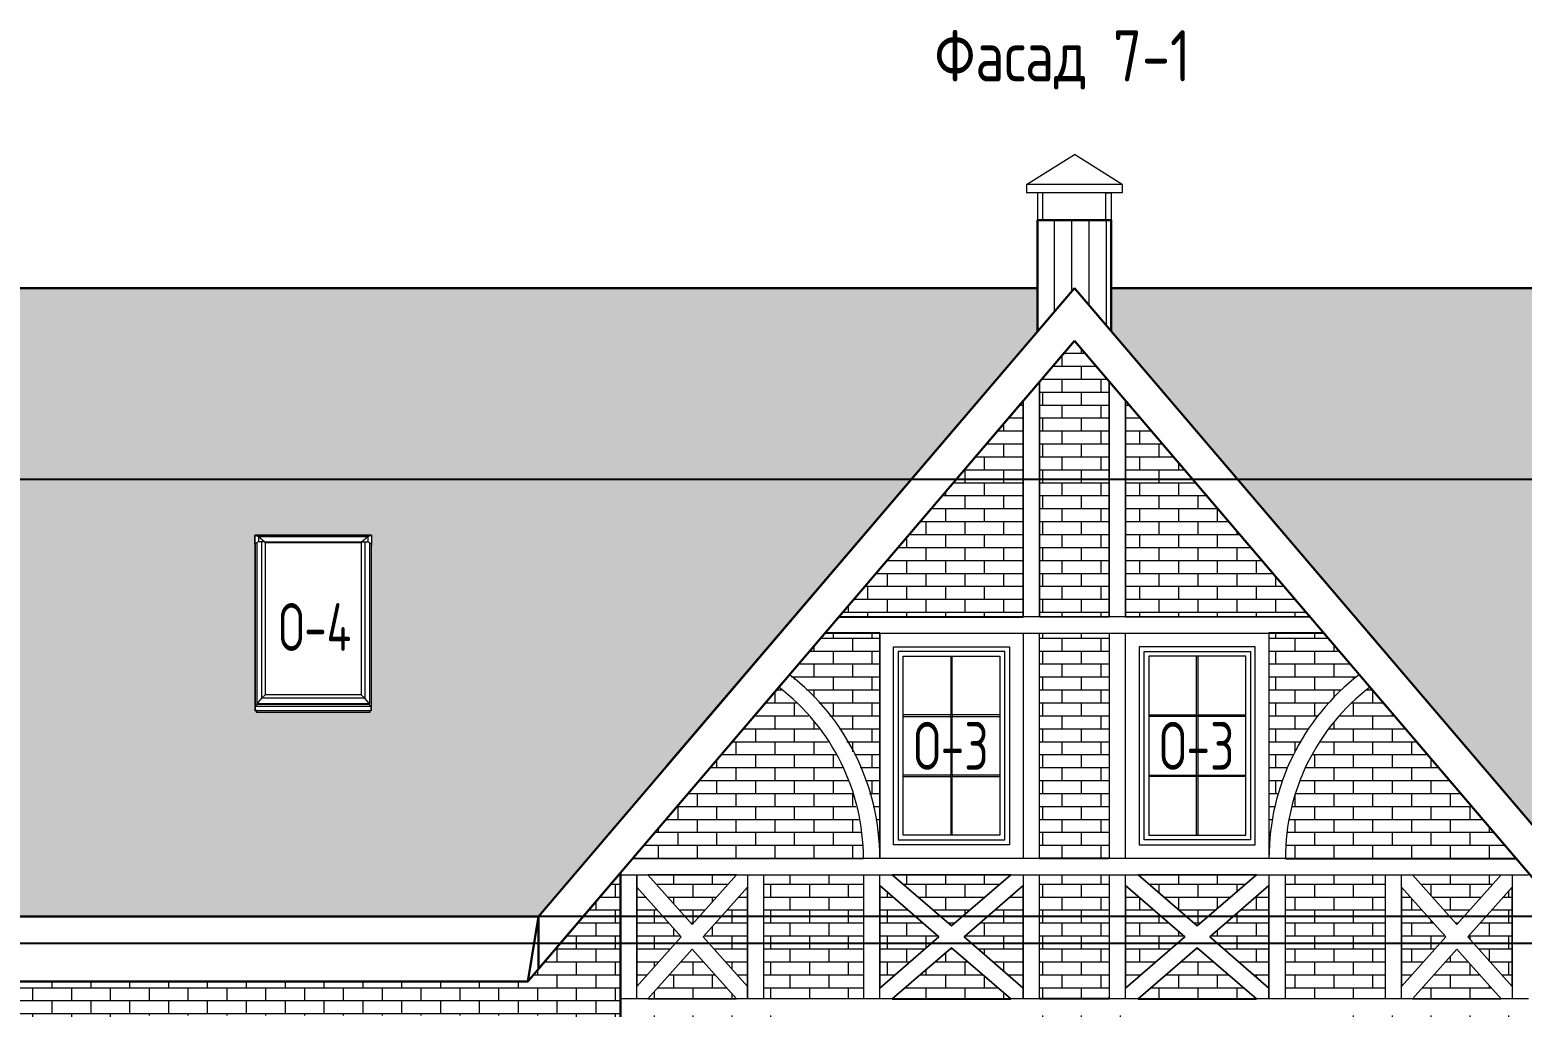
# Model space of a CAD drawing. Header units: millimetres. Extents: x -56498 to 234605, y -296269 to -29969.
# Drawn here: x 164834 to 175763, y -189282 to -182123 of the extents above; entities that cross this region are included whole.
import ezdxf
from ezdxf.enums import TextEntityAlignment as Align

# ---------------------------------------------------------------- set-up
doc = ezdxf.new("R2010")
doc.units = ezdxf.units.MM
doc.header["$LTSCALE"] = 100
for name, color, linetype, lineweight in [('0.3', 7, 'Continuous', 30), ('Примітки 0.09', 200, 'Continuous', 9), ('Тонкі 0.18', 142, 'Continuous', 18), ('Штрихування 0.09', 253, 'Continuous', 9)]:
    doc.layers.add(name, color=color, linetype=linetype, lineweight=lineweight)
doc.layers.add('ViewPorts', color=240, linetype='Continuous', plot=False)
doc.styles.add('SPDS', font='SPDS.shx', dxfattribs={"width": 0.9})
pattern_1 = [(0, (15, -59400), (125, 200), [220, -30]), (0, (15, -59385), (125, 200), [220, -30]), (90, (235, -59400), (-125, 200), [200, -200]), (90, (265, -59400), (-125, 200), [200, -200])]
pattern_2 = [(0, (0, -59400), (0, 94.83852), []), (90, (0, -59400), (-142.24, 94.83852), [94.83852, -94.83852])]

msp = doc.modelspace()

# ---------------------------------------------------------------- hatches: boundary and pattern name
at = {"layer": 'Штрихування 0.09', "ltscale": 0.75}
h = msp.add_hatch(dxfattribs=at)
h.set_pattern_fill('ANSI31', color=256, scale=40, angle=45, style=0)
h.set_pattern_definition([(90, (0, -59400), (-127, 2e-14), [])])
h.paths.add_polyline_path([(172754.128, -183516.629), (172714.128, -183516.629), (172214.128, -183516.629), (172214.128, -184333.064), (172484.128, -184016.629), (172754.128, -184333.061)])
h = msp.add_hatch(dxfattribs=at)
h.set_pattern_fill('SQSHNGLE', color=256, scale=500, style=0, pattern_type=2)
h.set_pattern_definition(pattern_1)
h.paths.add_polyline_path([(166484.132, -185886.868), (166482.181, -185887.889), (166482.181, -185824.836), (166909.171, -185824.836), (166909.171, -184016.629), (163834.182, -184016.629), (163834.182, -185824.836), (164261.127, -185824.836), (164261.127, -185887.889), (164259.177, -185886.866), (164259.177, -187079.927), (164259.177, -187123.222), (163834.182, -187123.222), (163834.182, -188616.656), (166909.171, -188616.656), (166909.171, -187123.222), (166484.132, -187123.222), (166484.132, -187079.927)])
h.paths.add_polyline_path([(163834.182, -184016.629), (161059.171, -184016.629), (161059.171, -188616.656), (163834.182, -188616.656), (163834.182, -187123.222), (163409.166, -187123.222), (163409.166, -187079.927), (163409.166, -185886.846), (163407.162, -185887.889), (163407.162, -185824.836), (163834.182, -185824.836)])
h.paths.add_polyline_path([(172214.128, -184333.064), (172214.128, -184016.629), (166909.171, -184016.629), (166909.171, -185824.836), (167336.161, -185824.836), (167336.161, -185887.889), (167334.135, -185886.846), (167334.135, -187079.927), (167334.135, -187123.222), (166909.171, -187123.222), (166909.171, -188616.656), (168559.166, -188616.656), (169496.961, -187517.534)])
h = msp.add_hatch(dxfattribs=at)
h.set_pattern_fill('SQSHNGLE', color=256, scale=500, style=0, pattern_type=2)
h.set_pattern_definition(pattern_1)
h.paths.add_polyline_path([(183909.124, -184016.629), (181134.12, -184016.629), (181134.12, -185824.836), (181561.11, -185824.836), (181561.11, -185887.889), (181559.159, -185886.866), (181559.159, -187079.927), (181559.159, -187110.766), (181549.104, -187110.766), (181549.104, -187123.222), (181134.12, -187123.222), (181134.12, -188616.656), (183909.124, -188616.656)])
h.paths.add_polyline_path([(181134.12, -184016.629), (178059.161, -184016.629), (178059.161, -185824.836), (178486.151, -185824.836), (178486.151, -185887.889), (178484.125, -185886.846), (178484.125, -187079.927), (178484.125, -187110.766), (178474.145, -187110.766), (178474.145, -187123.222), (178059.161, -187123.222), (178059.161, -188616.656), (181134.12, -188616.656), (181134.12, -187123.222), (180719.135, -187123.222), (180719.135, -187110.766), (180709.155, -187110.766), (180709.155, -187079.927), (180709.155, -185886.846), (180707.129, -185887.889), (180707.129, -185824.836), (181134.12, -185824.836)])
h.paths.add_polyline_path([(178059.161, -184016.629), (172754.128, -184016.629), (172754.128, -184333.061), (176409.166, -188616.656), (178059.161, -188616.656), (178059.161, -187123.222), (177644.176, -187123.222), (177644.176, -187110.766), (177634.122, -187110.766), (177634.122, -187079.927), (177634.122, -185886.866), (177632.171, -185887.889), (177632.171, -185824.836), (178059.161, -185824.836)])
h = msp.add_hatch(dxfattribs=at)
h.set_pattern_fill('AR-BRSTD', color=256, scale=1.4, style=0)
h.set_pattern_definition(pattern_2)
h.paths.add_polyline_path([(172859.156, -184841.308), (172859.156, -186421.625), (174207.583, -186421.625)])
h.paths.add_polyline_path([(172739.174, -184700.693), (172484.128, -184401.786), (172229.158, -184700.638), (172229.158, -186421.625), (172739.174, -186421.625)])
h.paths.add_polyline_path([(172109.176, -184841.277), (170760.711, -186421.625), (172109.176, -186421.625)])
h.paths.add_polyline_path([(172739.174, -186541.629), (172229.158, -186541.629), (172229.158, -188191.654), (172739.174, -188191.654)])
h = msp.add_hatch(dxfattribs=at)
h.set_pattern_fill('AR-BRSTD', color=256, scale=1.4, style=0)
h.set_pattern_definition([(180, (344963.3, -59400), (0, 94.83852), []), (90, (344963.3, -59400), (142.24, 94.83852), [94.83852, -94.83852])])
h.paths.add_polyline_path([(169245.442, -188191.654), (170315.326, -186937.734), (170411.836, -187017.973), (170481.961, -187085.169), (170580.623, -187195.621), (170647.933, -187284.746), (170736.345, -187426.188), (170800.801, -187556.332), (170858.782, -187709.427), (170907.787, -187904.092), (170928.301, -188055.523), (170934.175, -188191.627)])
h.paths.add_polyline_path([(170393.327, -186846.34), (170653.335, -186541.621), (171054.175, -186541.621), (171054.175, -188191.654), (171050, -188072.568), (171035.964, -187943.479), (171016.677, -187836.569), (170953.918, -187616.503), (170885.536, -187453.494), (170758.518, -187233.682), (170658.955, -187101.98), (170562.357, -186995.791), (170478.139, -186916.329)])
h = msp.add_hatch(dxfattribs=at)
h.set_pattern_fill('AR-BRSTD', color=256, scale=1.4, style=0)
h.set_pattern_definition(pattern_2)
h.paths.add_polyline_path([(175717.863, -188191.654), (174647.979, -186937.734), (174551.468, -187017.973), (174481.344, -187085.169), (174382.681, -187195.621), (174315.372, -187284.746), (174226.96, -187426.188), (174162.504, -187556.332), (174104.523, -187709.427), (174055.518, -187904.092), (174035.004, -188055.523), (174029.129, -188191.627)])
h.paths.add_polyline_path([(174569.978, -186846.34), (174309.97, -186541.621), (173909.129, -186541.621), (173909.129, -188191.654), (173913.304, -188072.568), (173927.341, -187943.479), (173946.627, -187836.569), (174009.387, -187616.503), (174077.768, -187453.494), (174204.787, -187233.682), (174304.35, -187101.98), (174400.947, -186995.791), (174485.166, -186916.329)])
at = {"layer": 'Штрихування 0.09'}
msp.add_hatch(color=256, dxfattribs=at).paths.add_polyline_path([(173739.174, -187581.615), (173729.119, -187581.615), (173729.119, -187591.595), (173739.174, -187591.595), (173739.174, -187581.615)], flags=0)
at = {"layer": 'Штрихування 0.09', "ltscale": 0.75}
h = msp.add_hatch(dxfattribs=at)
h.set_pattern_fill('AR-BRSTD', color=256, scale=1.4, style=0)
h.set_pattern_definition(pattern_2)
h.paths.add_polyline_path([(165474.228, -190966.621), (165159.229, -190966.621), (165159.229, -191046.609), (165474.228, -191046.609)], flags=17)
h.paths.add_polyline_path([(165474.228, -191086.603), (165226.686, -191086.603), (165474.228, -191268.864)], flags=17)
h.paths.add_polyline_path([(165474.228, -191368.211), (165159.229, -191136.276), (165159.229, -191706.922), (165474.228, -191474.987)], flags=17)
h.paths.add_polyline_path([(165709.758, -191541.619), (165518.731, -191541.619), (165226.686, -191756.595), (166001.803, -191756.595)], flags=17)
h.paths.add_polyline_path([(166069.26, -191541.619), (165844.696, -191541.619), (166069.26, -191706.922)], flags=17)
h.paths.add_polyline_path([(166383.792, -191541.619), (166159.228, -191541.619), (166159.228, -191706.922)], flags=17)
h.paths.add_polyline_path([(166709.757, -191541.619), (166518.73, -191541.619), (166226.685, -191756.595), (167001.803, -191756.595)], flags=17)
h.paths.add_polyline_path([(167069.26, -191541.619), (166844.696, -191541.619), (167069.26, -191706.922)], flags=17)
h.paths.add_polyline_path([(165474.153, -189341.65), (167124.186, -189341.65), (168774.143, -189341.65), (168774.143, -190441.634), (169159.151, -190441.634), (169159.151, -189341.65), (169159.151, -189221.593), (169159.151, -188311.636), (169159.151, -188298.636), (168559.166, -189001.814), (168559.127, -189001.78), (168480.154, -189094.333), (161659.171, -189094.333), (161659.171, -190441.634), (163009.166, -190441.634), (163009.166, -189341.65), (164659.191, -189341.65), (164659.191, -190441.634), (165474.153, -190441.634)])
h.paths.add_polyline_path([(165474.153, -190441.634), (164659.191, -190441.634), (164659.191, -191541.619), (163009.166, -191541.619), (163009.166, -190441.634), (161659.171, -190441.634), (161659.171, -193366.634), (163009.166, -193366.634), (163009.166, -192541.618), (164659.191, -192541.618), (164659.191, -193366.634), (165474.153, -193366.634), (165474.153, -192541.618), (168774.143, -192541.618), (168774.143, -193366.634), (169159.151, -193366.634), (169159.151, -192066.595), (165009.206, -192066.595), (165009.206, -191816.598), (165059.206, -191816.598), (165059.206, -190966.621), (165049.226, -190966.621), (165049.226, -190926.627), (165474.153, -190926.627)])
h.paths.add_polyline_path([(169159.151, -193366.634), (168774.143, -193366.634), (168774.143, -194191.651), (165474.153, -194191.651), (165474.153, -193366.634), (164659.191, -193366.634), (164659.191, -194191.576), (164659.191, -194191.651), (163009.166, -194191.651), (163009.166, -193366.634), (161659.171, -193366.634), (161659.171, -195046.592), (169159.151, -195046.592)])
h.paths.add_polyline_path([(169159.151, -190441.634), (168774.143, -190441.634), (168774.143, -190926.627), (169159.151, -190926.627)])
h.paths.add_polyline_path([(169069.258, -190966.621), (168774.218, -190966.621), (168774.218, -191046.609), (169069.258, -191046.609)], flags=17)
h.paths.add_polyline_path([(169001.801, -191086.603), (168774.218, -191086.603), (168774.218, -191254.172)], flags=17)
h.paths.add_polyline_path([(169069.258, -191136.276), (168774.218, -191353.515), (168774.218, -191489.741), (169069.258, -191706.922)], flags=17)
h.paths.add_polyline_path([(168774.218, -191589.07), (168774.218, -191756.595), (169001.801, -191756.595)], flags=17)
h = msp.add_hatch(dxfattribs=at)
h.set_pattern_fill('AR-BRSTD', color=256, scale=1.4, style=0)
h.set_pattern_definition(pattern_2)
h.paths.add_polyline_path([(175689.124, -188401.829), (175364.445, -188766.652), (175689.124, -189131.4)])
h.paths.add_polyline_path([(175608.836, -188311.636), (174959.478, -188311.636), (175284.157, -188676.384)])
h.paths.add_polyline_path([(174879.115, -188401.829), (174879.115, -189131.4), (175203.794, -188766.652)])
h.paths.add_polyline_path([(175284.157, -188856.845), (174959.478, -189221.593), (175608.836, -189221.593)])
h.paths.add_polyline_path([(174759.133, -188311.636), (174029.111, -188311.636), (174029.111, -189221.593), (174759.133, -189221.593)])
h.paths.add_polyline_path([(173909.129, -188391.024), (173475.799, -188766.652), (173909.129, -189142.205)])
h.paths.add_polyline_path([(173384.18, -188846.04), (172950.775, -189221.593), (173817.511, -189221.593)])
h.paths.add_polyline_path([(172859.156, -188391.024), (172859.156, -189142.205), (173292.562, -188766.652)])
h.paths.add_polyline_path([(173817.511, -188311.636), (172950.775, -188311.636), (173384.18, -188687.189)])
h.paths.add_polyline_path([(172739.174, -188311.636), (172229.158, -188311.636), (172229.158, -189221.593), (172739.174, -189221.593)])
h.paths.add_polyline_path([(172109.176, -188391.024), (171675.77, -188766.652), (172109.176, -189142.205)])
h.paths.add_polyline_path([(172017.557, -188311.636), (171150.746, -188311.636), (171584.152, -188687.189)])
h.paths.add_polyline_path([(171492.533, -188766.652), (171059.127, -188391.024), (171059.127, -189142.205)])
h.paths.add_polyline_path([(171584.152, -188846.04), (171150.746, -189221.593), (172017.557, -189221.593)])
h.paths.add_polyline_path([(170939.146, -188311.636), (170209.124, -188311.636), (170209.124, -189221.593), (170939.146, -189221.593)])
h.paths.add_polyline_path([(170089.142, -188401.829), (169764.463, -188766.652), (170089.142, -189131.4)])
h.paths.add_polyline_path([(170008.854, -188311.636), (169359.496, -188311.636), (169684.175, -188676.384)])
h.paths.add_polyline_path([(169279.133, -188401.829), (169279.133, -189131.4), (169603.812, -188766.652)])
h.paths.add_polyline_path([(169684.175, -188856.845), (169359.496, -189221.593), (170008.854, -189221.593)])
h.paths.add_polyline_path([(172859.156, -189341.65), (172109.176, -189341.65), (172109.176, -190441.634), (172859.156, -190441.634)])
h.paths.add_polyline_path([(172859.156, -190441.634), (172109.176, -190441.634), (172109.176, -191541.619), (170459.143, -191541.619), (170459.143, -190441.634), (169159.151, -190441.634), (169159.151, -193366.634), (170459.143, -193366.634), (170459.143, -192541.618), (172109.176, -192541.618), (172109.176, -193366.634), (172859.156, -193366.634), (172859.156, -192541.618), (174509.114, -192541.618), (174509.114, -193366.634), (175809.181, -193366.634), (175809.181, -190441.634), (174509.114, -190441.634), (174509.114, -191541.619), (172859.156, -191541.619)])
h.paths.add_polyline_path([(175809.181, -189341.65), (174509.114, -189341.65), (174509.114, -190441.634), (175809.181, -190441.634)])
h.paths.add_polyline_path([(170459.143, -189341.65), (169159.151, -189341.65), (169159.151, -190441.634), (170459.143, -190441.634)])
h.paths.add_polyline_path([(175809.181, -193366.634), (174509.114, -193366.634), (174509.114, -194191.651), (172859.156, -194191.651), (172859.156, -193366.634), (172109.176, -193366.634), (172109.176, -194191.576), (172109.176, -194191.651), (170459.143, -194191.651), (170459.143, -193366.634), (169159.151, -193366.634), (169159.151, -195046.592), (175809.181, -195046.592)])

# ---------------------------------------------------------------- linework, layer by layer
for p, q in [((174783.144, -184016.629), (174994.82, -184016.629)), ((175076.533, -184016.629), (175288.209, -184016.629)), ((175369.998, -184016.629), (175556.461, -184016.629)), ((172109.176, -184841.277), (170760.711, -186421.625)), ((174207.621, -186421.625), (172859.156, -184841.277)), ((166482.181, -185824.836), (167336.161, -185824.836)), ((166484.132, -185886.846), (166482.181, -185887.889)), ((170760.711, -186421.625), (172109.176, -186421.625)), ((174610.487, -186508.658), (174473.097, -186347.647)), ((170658.287, -186541.621), (170424.476, -186815.704)), ((171059.127, -186541.621), (170658.287, -186541.621)), ((174309.97, -186541.621), (173909.129, -186541.621)), ((174543.856, -186815.704), (174309.97, -186541.621)), ((170346.589, -186906.985), (169250.394, -188191.654)), ((175717.863, -188191.654), (174621.743, -186906.985)), ((166494.187, -187110.766), (166484.132, -187110.766)), ((168559.166, -188616.656), (169496.961, -187517.534)), ((172734.147, -188191.654), (172229.158, -188191.654)), ((174029.111, -188191.654), (175717.863, -188191.654)), ((169159.151, -188298.58), (169159.151, -188311.636)), ((169159.151, -188311.636), (169159.151, -189221.593)), ((169159.151, -189221.593), (169159.151, -189341.65)), ((171150.746, -189221.593), (172017.557, -189221.593)), ((172734.147, -189221.593), (172229.158, -189221.593)), ((172736.923, -189216.641), (172734.147, -189216.641)), ((172739.174, -189221.593), (172734.147, -189221.593)), ((172739.174, -189216.641), (172736.923, -189216.641)), ((172950.775, -189221.593), (173817.511, -189221.593))]:
    msp.add_line(p, q)
at = {"layer": '0.3'}
for p, q in [((172214.128, -184016.629), (161059.171, -184016.629)), ((172214.128, -184016.629), (161059.171, -184016.629)), ((168559.166, -188616.656), (172484.128, -184016.629)), ((169496.961, -187517.534), (172484.128, -184016.629)), ((172484.128, -184016.629), (176409.166, -188616.656)), ((172484.128, -184016.629), (176409.166, -188616.656)), ((183909.124, -184016.629), (172754.128, -184016.629)), ((183909.124, -184016.629), (172754.128, -184016.629)), ((173022.659, -184016.629), (173234.334, -184016.629)), ((173316.048, -184016.629), (173527.724, -184016.629)), ((173609.512, -184016.629), (173821.113, -184016.629)), ((173902.902, -184016.629), (174114.577, -184016.629)), ((174196.291, -184016.629), (174407.966, -184016.629)), ((174489.755, -184016.629), (174701.43, -184016.629)), ((172484.128, -184401.786), (168559.166, -189001.814)), ((172484.128, -184401.786), (172229.158, -184700.638)), ((176409.166, -189001.814), (172484.128, -184401.786)), ((169159.151, -188298.58), (168480.154, -189094.333)), ((169159.151, -190926.627), (169159.151, -188298.58)), ((161059.171, -188616.656), (168559.166, -188616.656)), ((161059.171, -188616.656), (168559.166, -188616.656)), ((168480.154, -189094.333), (168559.166, -188616.656)), ((168559.166, -188616.656), (168559.166, -189001.814)), ((168480.154, -189094.333), (161059.171, -189094.333)), ((168480.154, -189094.333), (161659.171, -189094.333))]:
    msp.add_line(p, q, dxfattribs=at)
msp.add_lwpolyline([(172214.128, -184333.067), (172214.128, -183516.629), (172754.128, -183516.629), (172754.128, -184333.061)], dxfattribs=at)
at = {"layer": 'ViewPorts'}
for p, q in [((183309.139, -185416.592), (161634.184, -185416.592)), ((183309.139, -188616.592), (161634.184, -188616.592)), ((183309.139, -188816.592), (161634.184, -188816.592))]:
    msp.add_line(p, q, dxfattribs=at)
at = {"layer": 'Тонкі 0.18', "ltscale": 0.75}
for p, q in [((172134.128, -183256.629), (172484.128, -183035.612)), ((172834.128, -183256.629), (172484.128, -183035.612)), ((172834.128, -183256.629), (172134.128, -183256.629)), ((172134.128, -183256.629), (172134.128, -183316.629)), ((172834.128, -183256.629), (172834.128, -183316.629)), ((172834.128, -183316.629), (172134.128, -183316.629))]:
    msp.add_line(p, q, dxfattribs=at)
at = {"layer": 'Тонкі 0.18'}
for p, q in [((172229.158, -184700.638), (172229.158, -186421.625)), ((172229.158, -186421.625), (172229.158, -184700.638)), ((172739.174, -186421.625), (172739.174, -184700.638)), ((172739.174, -184700.638), (172739.174, -186421.625)), ((172109.176, -186421.625), (172109.176, -184841.277)), ((172109.176, -184841.277), (172109.176, -186421.625)), ((172859.156, -184841.277), (172859.156, -186421.625)), ((172859.156, -186421.625), (172859.156, -184841.277)), ((166482.181, -185887.889), (166482.181, -185824.836)), ((166482.181, -185824.836), (166482.181, -185887.889)), ((166482.181, -185824.836), (167336.161, -185824.836)), ((166482.181, -185887.889), (166482.181, -185903.594)), ((166484.132, -187110.766), (166484.132, -185886.846)), ((166484.132, -185886.846), (166484.132, -187079.927)), ((167334.135, -185886.846), (167334.135, -187110.766)), ((167334.135, -185886.846), (167334.135, -187079.927)), ((167336.161, -185824.836), (167336.161, -185887.889)), ((167336.161, -185824.836), (167336.161, -185887.889)), ((167336.161, -185887.889), (167336.161, -185903.594)), ((174207.621, -186421.625), (170760.711, -186421.625)), ((172229.158, -186421.625), (172734.147, -186421.625)), ((172734.147, -186421.625), (172739.174, -186421.625)), ((172859.156, -186421.625), (174207.621, -186421.625)), ((170658.287, -186541.629), (174309.97, -186541.629)), ((171059.127, -188191.654), (171059.127, -186541.621)), ((171059.127, -186541.629), (171059.127, -188191.654)), ((172109.176, -186541.629), (172109.176, -188191.654)), ((172229.158, -186541.621), (172734.147, -186541.621)), ((172229.158, -188191.654), (172229.158, -186541.621)), ((172229.158, -188191.654), (172229.158, -186541.629)), ((172739.174, -186541.621), (172739.174, -188191.654)), ((172739.174, -186541.629), (172739.174, -188191.654)), ((172859.156, -188191.654), (172859.156, -186541.629)), ((173909.129, -186541.621), (173909.129, -188191.654)), ((173909.129, -186541.629), (173909.129, -188191.654)), ((171159.15, -188091.632), (171159.15, -186641.621)), ((171159.15, -186641.621), (172009.153, -186641.621)), ((172009.153, -186641.621), (172009.153, -188091.632)), ((172959.179, -186641.621), (172959.179, -188091.632)), ((173809.182, -186641.621), (172959.179, -186641.621)), ((173809.182, -188091.632), (173809.182, -186641.621)), ((167334.135, -187079.927), (166484.132, -187079.927)), ((166484.132, -187079.927), (166484.132, -187110.766)), ((167334.135, -187110.766), (167334.135, -187079.927)), ((167334.135, -187110.766), (166484.132, -187110.766)), ((166494.187, -187123.222), (166494.187, -187110.766)), ((166494.187, -187110.766), (166494.187, -187123.222)), ((167324.156, -187123.222), (166494.187, -187123.222)), ((167324.156, -187123.222), (166494.187, -187123.222)), ((167334.135, -187110.766), (167324.156, -187110.766)), ((167324.156, -187110.766), (167324.156, -187123.222)), ((167324.156, -187110.766), (167324.156, -187123.222)), ((172009.153, -188091.632), (171159.15, -188091.632)), ((172959.179, -188091.632), (173809.182, -188091.632)), ((169250.394, -188191.654), (170939.146, -188191.654)), ((175717.863, -188191.654), (169250.394, -188191.654)), ((169159.151, -188311.636), (175608.836, -188311.636)), ((169279.133, -188311.636), (169279.133, -189131.4)), ((169279.133, -189221.593), (169279.133, -188311.636)), ((169603.812, -188766.652), (169279.133, -188401.829)), ((169279.133, -188401.829), (169603.812, -188766.652)), ((170008.854, -188311.636), (169359.496, -188311.636)), ((169359.496, -188311.636), (169684.175, -188676.384)), ((169684.175, -188676.384), (169359.496, -188311.636)), ((169684.175, -188676.384), (170008.854, -188311.636)), ((170008.854, -188311.636), (169684.175, -188676.384)), ((170089.142, -188401.829), (169764.463, -188766.652)), ((169764.463, -188766.652), (170089.142, -188401.829)), ((170089.142, -188311.636), (170089.142, -189221.593)), ((170089.142, -189221.593), (170089.142, -188401.829)), ((170209.124, -188311.636), (170939.146, -188311.636)), ((170209.124, -189221.593), (170209.124, -188311.636)), ((170209.124, -189221.593), (170209.124, -188311.636)), ((170939.146, -188311.636), (170939.146, -189221.593)), ((170939.146, -188311.636), (170939.146, -189221.593)), ((171059.127, -188391.024), (171059.127, -188311.636)), ((171492.533, -188766.652), (171059.127, -188391.024)), ((171059.127, -188391.024), (171059.127, -189142.205)), ((171059.127, -188391.024), (171492.533, -188766.652)), ((171059.127, -189221.593), (171059.127, -188391.024)), ((172017.557, -188311.636), (171150.746, -188311.636)), ((171150.746, -188311.636), (171584.152, -188687.189)), ((171584.152, -188687.189), (171150.746, -188311.636)), ((171584.152, -188687.189), (172017.557, -188311.636)), ((172017.557, -188311.636), (171584.152, -188687.189)), ((172109.176, -188391.024), (171675.77, -188766.652)), ((171675.77, -188766.652), (172109.176, -188391.024)), ((172109.176, -188311.636), (172109.176, -189221.593)), ((172109.176, -189221.593), (172109.176, -188391.024)), ((172229.158, -188311.636), (172734.147, -188311.636)), ((172229.158, -189221.593), (172229.158, -188311.636)), ((172229.158, -189221.593), (172229.158, -188311.636)), ((172734.147, -188311.636), (172739.174, -188311.636)), ((172739.174, -188311.636), (172739.174, -189221.593)), ((172739.174, -188311.636), (172739.174, -189221.593)), ((172859.156, -188391.024), (172859.156, -188311.636)), ((173292.562, -188766.652), (172859.156, -188391.024)), ((172859.156, -188391.024), (172859.156, -189142.205)), ((172859.156, -188391.024), (173292.562, -188766.652)), ((172859.156, -189221.593), (172859.156, -188391.024)), ((173817.511, -188311.636), (172950.775, -188311.636)), ((172950.775, -188311.636), (173384.18, -188687.189)), ((173384.18, -188687.189), (172950.775, -188311.636)), ((173384.18, -188687.189), (173817.511, -188311.636)), ((173817.511, -188311.636), (173384.18, -188687.189)), ((173909.129, -188391.024), (173475.799, -188766.652)), ((173475.799, -188766.652), (173909.129, -188391.024)), ((173909.129, -188311.636), (173909.129, -189221.593)), ((173909.129, -189221.593), (173909.129, -188391.024)), ((174029.111, -188311.636), (174759.133, -188311.636)), ((174029.111, -189221.593), (174029.111, -188311.636)), ((174029.111, -189221.593), (174029.111, -188311.636)), ((174759.133, -188311.636), (174759.133, -189221.593)), ((174759.133, -188311.636), (174759.133, -189221.593)), ((174879.115, -188401.829), (174879.115, -188311.636)), ((175203.794, -188766.652), (174879.115, -188401.829)), ((174879.115, -188401.829), (174879.115, -189131.4)), ((174879.115, -188401.829), (175203.794, -188766.652)), ((174879.115, -189221.593), (174879.115, -188401.829)), ((174959.478, -188311.636), (175284.157, -188676.384)), ((175284.157, -188676.384), (174959.478, -188311.636)), ((175284.157, -188676.384), (175608.836, -188311.636)), ((175608.836, -188311.636), (175284.157, -188676.384)), ((175689.124, -188401.829), (175364.445, -188766.652)), ((175364.445, -188766.652), (175689.124, -188401.829)), ((175608.836, -188311.636), (175689.124, -188311.636)), ((175689.124, -188311.636), (175809.181, -188311.636)), ((175689.124, -188311.636), (175689.124, -189131.4)), ((175689.124, -189131.4), (175689.124, -188401.829)), ((169279.133, -189131.4), (169603.812, -188766.652)), ((169603.812, -188766.652), (169279.133, -189131.4)), ((169684.175, -188856.845), (169359.496, -189221.593)), ((169359.496, -189221.593), (169684.175, -188856.845)), ((170008.854, -189221.593), (169684.175, -188856.845)), ((169684.175, -188856.845), (170008.854, -189221.593)), ((169764.463, -188766.652), (170089.142, -189131.4)), ((170089.142, -189131.4), (169764.463, -188766.652)), ((171059.127, -189142.205), (171492.533, -188766.652)), ((171492.533, -188766.652), (171059.127, -189142.205)), ((171584.152, -188846.04), (171150.746, -189221.593)), ((171150.746, -189221.593), (171584.152, -188846.04)), ((172017.557, -189221.593), (171584.152, -188846.04)), ((171584.152, -188846.04), (172017.557, -189221.593)), ((171675.77, -188766.652), (172109.176, -189142.205)), ((172109.176, -189142.205), (171675.77, -188766.652)), ((172859.156, -189142.205), (173292.562, -188766.652)), ((173292.562, -188766.652), (172859.156, -189142.205)), ((173384.18, -188846.04), (172950.775, -189221.593)), ((172950.775, -189221.593), (173384.18, -188846.04)), ((173817.511, -189221.593), (173384.18, -188846.04)), ((173384.18, -188846.04), (173817.511, -189221.593)), ((173475.799, -188766.652), (173909.129, -189142.205)), ((173909.129, -189142.205), (173475.799, -188766.652)), ((174879.115, -189131.4), (175203.794, -188766.652)), ((175203.794, -188766.652), (174879.115, -189131.4)), ((175284.157, -188856.845), (174959.478, -189221.593)), ((174959.478, -189221.593), (175284.157, -188856.845)), ((175608.836, -189221.593), (175284.157, -188856.845)), ((175284.157, -188856.845), (175608.836, -189221.593)), ((175364.445, -188766.652), (175689.124, -189131.4)), ((175689.124, -189131.4), (175364.445, -188766.652)), ((175689.124, -189131.4), (175689.124, -189221.593)), ((175809.181, -189221.593), (169159.151, -189221.593)), ((169359.496, -189221.593), (170008.854, -189221.593)), ((170939.146, -189221.593), (170209.124, -189221.593)), ((174759.133, -189221.593), (174029.111, -189221.593)), ((174959.478, -189221.593), (175608.836, -189221.593))]:
    msp.add_line(p, q, dxfattribs=at)
at = {"layer": 'Тонкі 0.18', "ltscale": 0.75}
for points in [[(172214.128, -183516.629), (172254.128, -183516.629), (172254.128, -183316.629), (172214.128, -183316.629)], [(172754.128, -183516.629), (172714.128, -183516.629), (172714.128, -183316.629), (172754.128, -183316.629)]]:
    msp.add_lwpolyline(points, close=True, dxfattribs=at)
for centre, radius, start, end in [((169359.48, -188191.627), 1699.722, 359.9990694, 52.3235225), ((175608.852, -188191.627), 1699.722, 127.6764775, 180.0009306), ((169359.48, -188191.627), 1579.722, 359.9989987, 52.5366275), ((175608.852, -188191.627), 1579.722, 127.4633725, 180.0010013)]:
    msp.add_arc(centre, radius, start, end, dxfattribs=at)
at = {"layer": 'Штрихування 0.09'}
for p, q in [((166482.181, -185824.836), (166509.194, -185833.713)), ((166509.194, -185873.76), (166482.181, -185887.889)), ((166497.188, -185880.04), (166497.188, -187058.774)), ((166509.194, -185833.713), (166509.194, -185873.76)), ((166509.194, -185833.713), (166556.166, -185873.76)), ((166509.194, -185833.713), (167309.148, -185833.713)), ((166556.166, -185873.76), (166509.194, -185873.76)), ((166529.604, -185873.76), (166529.604, -187019.231)), ((166556.166, -185877.421), (166556.166, -185873.76)), ((166556.166, -185873.76), (167262.176, -185873.76)), ((166556.166, -185877.421), (167262.176, -185877.421)), ((166557.742, -185877.421), (166557.742, -186995.264)), ((166557.742, -185878.322), (167260.6, -185878.322)), ((167260.6, -185877.421), (167260.6, -186995.264)), ((167262.176, -185873.76), (167309.148, -185833.713)), ((167262.176, -185877.421), (167262.176, -185873.76)), ((167262.176, -185873.76), (167309.148, -185873.76)), ((167288.739, -185873.76), (167288.739, -187019.231)), ((167309.148, -185833.713), (167336.161, -185824.836)), ((167309.148, -185833.713), (167309.148, -185873.76)), ((167309.148, -185873.76), (167336.161, -185887.889)), ((167321.154, -185880.04), (167321.154, -187058.774)), ((167336.161, -185887.889), (167334.135, -185886.846)), ((171194.116, -186676.626), (171194.116, -188056.59)), ((171974.187, -186676.626), (171194.116, -186676.626)), ((171229.158, -188021.624), (171229.158, -186711.622)), ((171229.158, -186711.622), (171939.145, -186711.622)), ((171579.124, -186711.622), (171579.124, -187141.606)), ((171589.179, -187141.606), (171589.179, -186711.622)), ((171939.145, -186711.622), (171939.145, -188021.624)), ((171974.187, -188056.59), (171974.187, -186676.626)), ((172994.145, -188056.59), (172994.145, -186676.626)), ((172994.145, -186676.626), (173774.14, -186676.626)), ((173029.187, -186711.622), (173029.187, -188021.624)), ((173739.174, -186711.622), (173029.187, -186711.622)), ((173379.153, -187141.606), (173379.153, -186711.622)), ((173389.133, -186711.622), (173389.133, -187141.606)), ((173739.174, -188021.624), (173739.174, -186711.622)), ((173774.14, -186676.626), (173774.14, -188056.59)), ((166557.742, -186995.264), (166529.604, -187019.231)), ((167260.6, -186995.264), (166557.742, -186995.264)), ((167288.739, -187019.231), (167260.6, -186995.264)), ((166500.04, -187065.325), (166484.132, -187079.927)), ((166529.604, -187019.231), (166497.188, -187058.774)), ((167321.154, -187058.774), (166497.188, -187058.774)), ((166497.188, -187058.774), (166497.188, -187065.325)), ((167321.154, -187065.325), (166497.188, -187065.325)), ((167288.739, -187019.231), (166529.604, -187019.231)), ((167321.154, -187058.774), (167288.739, -187019.231)), ((167334.135, -187079.927), (167318.303, -187065.325)), ((167321.154, -187065.325), (167321.154, -187058.774)), ((171579.124, -187141.606), (171229.158, -187141.606)), ((171229.158, -187151.661), (171579.124, -187151.661)), ((171579.124, -187151.661), (171579.124, -187141.606)), ((171579.124, -187151.661), (171579.124, -187581.615)), ((171939.145, -187141.606), (171589.179, -187141.606)), ((171589.179, -187141.606), (171589.179, -187151.661)), ((171589.179, -187581.615), (171589.179, -187151.661)), ((171589.179, -187151.661), (171939.145, -187151.661)), ((173029.187, -187141.606), (173379.153, -187141.606)), ((173379.153, -187151.661), (173029.187, -187151.661)), ((173379.153, -187141.606), (173379.153, -187151.661)), ((173379.153, -187581.615), (173379.153, -187151.661)), ((173389.133, -187151.661), (173389.133, -187141.606)), ((173389.133, -187141.606), (173739.174, -187141.606)), ((173389.133, -187151.661), (173389.133, -187581.615)), ((173739.174, -187151.661), (173389.133, -187151.661)), ((171579.124, -187581.615), (171229.158, -187581.615)), ((171229.158, -187591.595), (171579.124, -187591.595)), ((171579.124, -187591.595), (171579.124, -187581.615)), ((171579.124, -187591.595), (171579.124, -188021.624)), ((171939.145, -187581.615), (171589.179, -187581.615)), ((171589.179, -187581.615), (171589.179, -187591.595)), ((171589.179, -188021.624), (171589.179, -187591.595)), ((171589.179, -187591.595), (171939.145, -187591.595)), ((173029.187, -187581.615), (173379.153, -187581.615)), ((173379.153, -187591.595), (173029.187, -187591.595)), ((173379.153, -187581.615), (173379.153, -187591.595)), ((173379.153, -188021.624), (173379.153, -187591.595)), ((173389.133, -187591.595), (173389.133, -187581.615)), ((173389.133, -187581.615), (173739.174, -187581.615)), ((173389.133, -187591.595), (173389.133, -188021.624)), ((173739.174, -187591.595), (173389.133, -187591.595)), ((171194.116, -188056.59), (171974.187, -188056.59)), ((171939.145, -188021.624), (171229.158, -188021.624)), ((173774.14, -188056.59), (172994.145, -188056.59)), ((173029.187, -188021.624), (173739.174, -188021.624))]:
    msp.add_line(p, q, dxfattribs=at)

# ---------------------------------------------------------------- texts
at = {"layer": 'Примітки 0.09', "ltscale": 0.75, "style": 'SPDS'}
msp.add_text('Фасад 7-1', height=375, dxfattribs=at).set_placement((172398.027, -182500.895), align=Align.CENTER)
at = {"layer": 'Примітки 0.09', "style": 'SPDS'}
for s, width, p in [('О-4', 0.85, (166922.206, -186672.684)), ('О-3', 0.9, (171581.436, -187543.094)), ('О-3', 0.9, (173381.465, -187543.094))]:
    msp.add_text(s, height=350, dxfattribs=dict(at, width=width)).set_placement(p, align=Align.CENTER)

doc.saveas('drawing.dxf')
